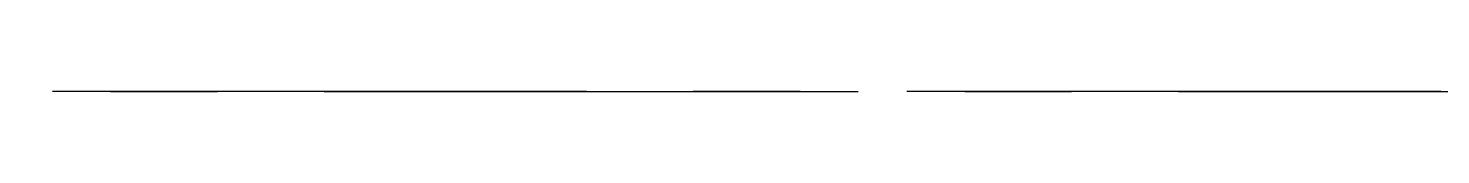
# Model space of a CAD drawing. Header units: millimetres. Extents: x 10 to 94, y 0 to 0.
import ezdxf

# ---------------------------------------------------------------- set-up
doc = ezdxf.new("R2010")
doc.units = ezdxf.units.MM
doc.linetypes.add('CENTER', pattern=[50.8, 31.75, -6.35, 6.35, -6.35])
doc.layers.add('中心线', color=1, linetype='CENTER')

msp = doc.modelspace()

# ---------------------------------------------------------------- linework, layer by layer
at = {"layer": '中心线'}
msp.add_xline((52, 0, 52), (1, 0), dxfattribs=at)
at = {"layer": '中心线', "extrusion": (0, -1, 0)}
msp.add_circle((52, 52), 42, dxfattribs=at)

doc.saveas('drawing.dxf')
